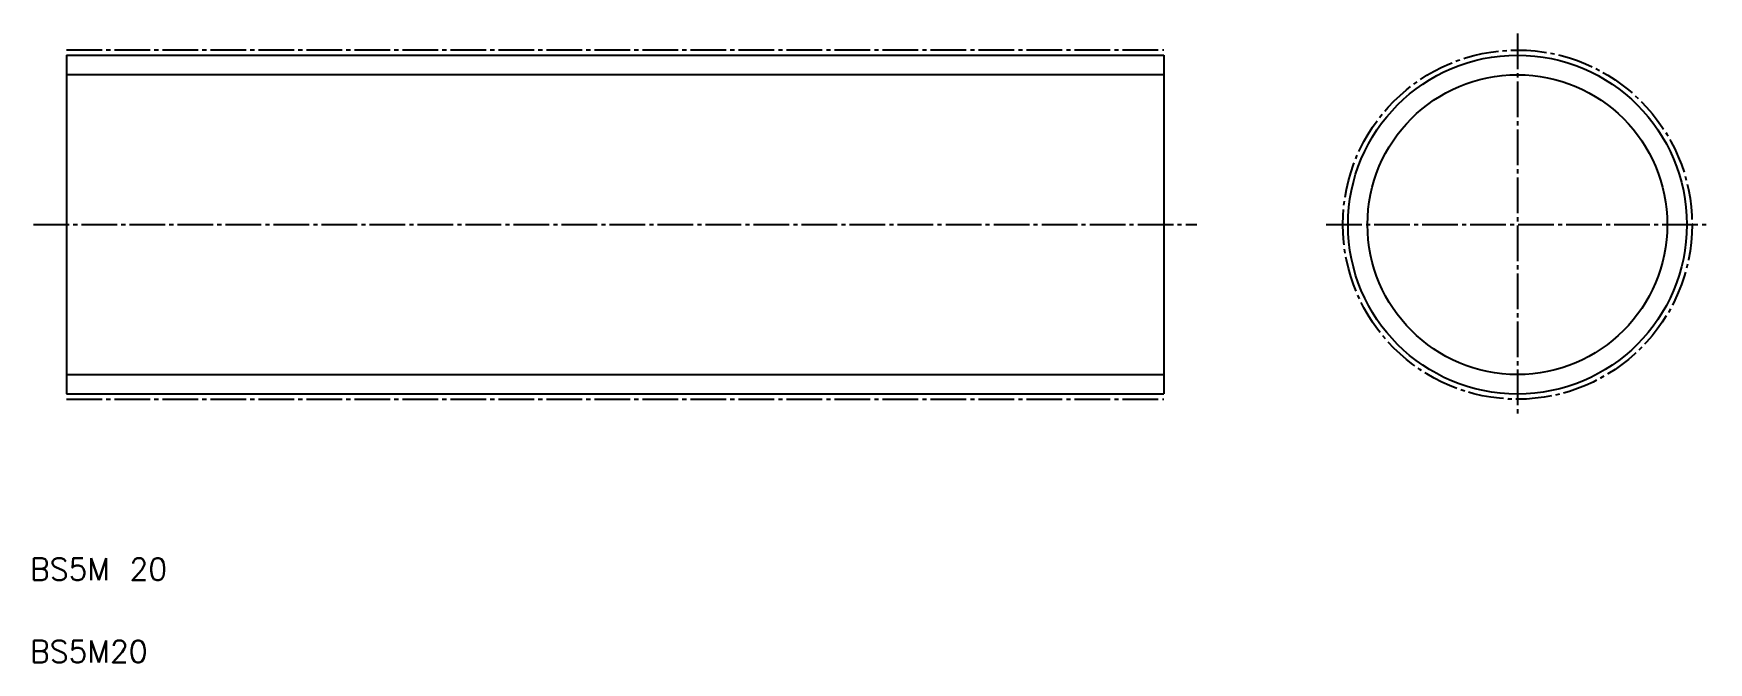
# Model space of a CAD drawing. Extents: x 5 to 158, y 5 to 62.
import ezdxf

# ---------------------------------------------------------------- set-up
doc = ezdxf.new("R2010")
doc.units = 0
doc.header["$LTSCALE"] = 0.25
doc.linetypes.add('CENTER', pattern=[17.5, 13, -1.5, 1.5, -1.5])
doc.layers.get('0').update_dxf_attribs({"linetype": 'CONTINUOUS'})
doc.layers.add('CENTER', color=1, linetype='CENTER')
doc.styles.get("Standard").update_dxf_attribs({"font": 'txt', "bigfont": 'BIGFONT'})

msp = doc.modelspace()

# ---------------------------------------------------------------- linework, layer by layer
at = {"color": 7, "linetype": 'CONTINUOUS'}
for p, q in [((8.32, 60.34), (8.32, 29.47)), ((8.32, 60.34), (108.32, 60.34)), ((108.32, 60.34), (108.32, 29.47)), ((8.32, 29.47), (108.32, 29.47))]:
    msp.add_line(p, q, dxfattribs=at)
at = {"color": 3, "linetype": 'CONTINUOUS'}
for p, q in [((8.32, 58.57), (108.32, 58.57)), ((8.32, 31.24), (108.32, 31.24))]:
    msp.add_line(p, q, dxfattribs=at)
for p, q in [((8.32, 48.05), (8.32, 48.05)), ((8.32, 44.9), (8.32, 44.9))]:
    msp.add_line(p, q)
at = {"color": 7, "linetype": 'CONTINUOUS'}
msp.add_circle((140.55, 44.9), 15.44, dxfattribs=at)
at = {"color": 3, "linetype": 'CONTINUOUS'}
msp.add_circle((140.55, 44.9), 13.66, dxfattribs=at)
at = {"layer": 'CENTER', "color": 1, "linetype": 'CENTER'}
for p, q in [((140.55, 62.32), (140.55, 27.49)), ((8.32, 60.82), (108.32, 60.82)), ((5.32, 44.9), (111.32, 44.9)), ((123.13, 44.9), (157.96, 44.9)), ((8.32, 28.99), (108.32, 28.99))]:
    msp.add_line(p, q, dxfattribs=at)
msp.add_circle((140.55, 44.9), 15.91, dxfattribs=at)

# ---------------------------------------------------------------- texts
at = {"color": 7, "linetype": 'CONTINUOUS'}
for s, p in [('BS5M 20', (5, 12.5)), ('BS5M20', (5, 5))]:
    msp.add_text(s, height=2, dxfattribs=at).set_placement(p)

doc.saveas('drawing.dxf')
